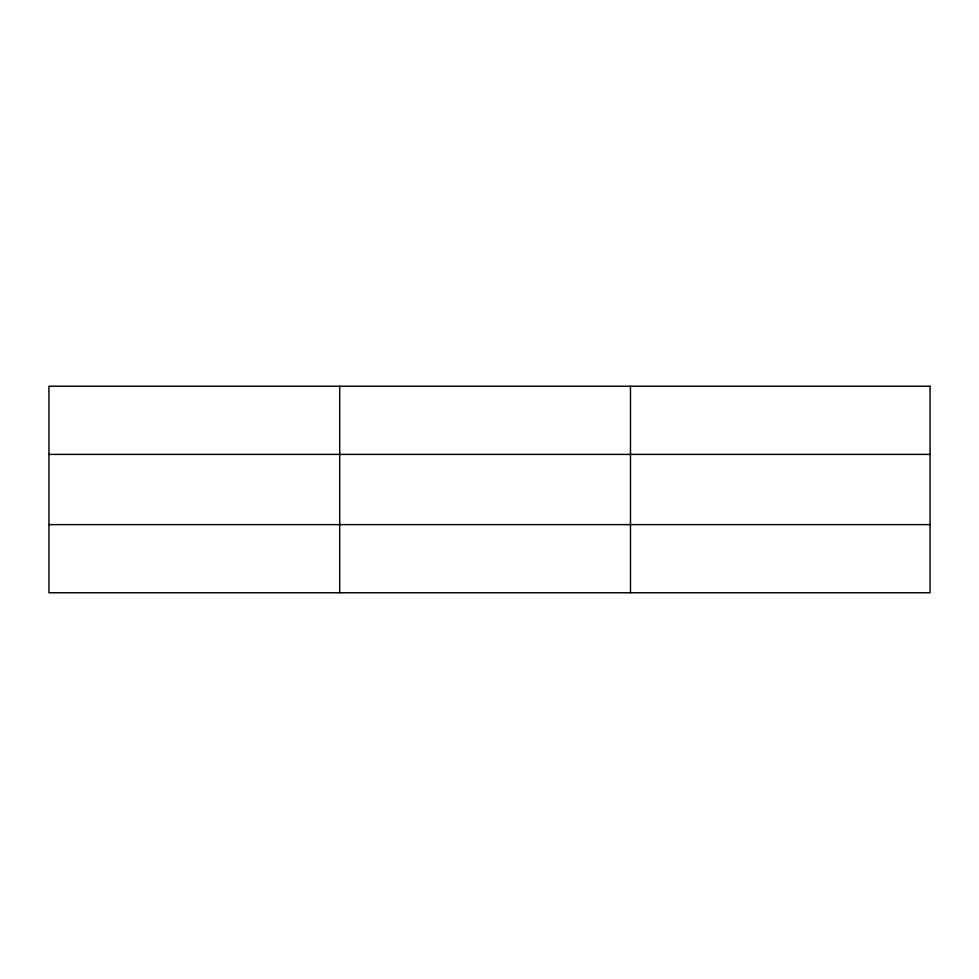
<?xml version="1.0" encoding="UTF-8"?>
<svg xmlns="http://www.w3.org/2000/svg" width="979" height="979" viewBox="0 0 979 979"><rect width="100%" height="100%" fill="white"/><g stroke="black" fill="none" stroke-linecap="round" stroke-linejoin="round"><path stroke-width="1.47" d="M339.713 386.24L339.713 592.76M630.476 386.24L630.476 592.76M48.95 454.391L930.05 454.391M48.95 524.609L930.05 524.609M930.05 386.24L930.05 592.76L48.95 592.76L48.95 386.24L930.05 386.24"/></g></svg>
